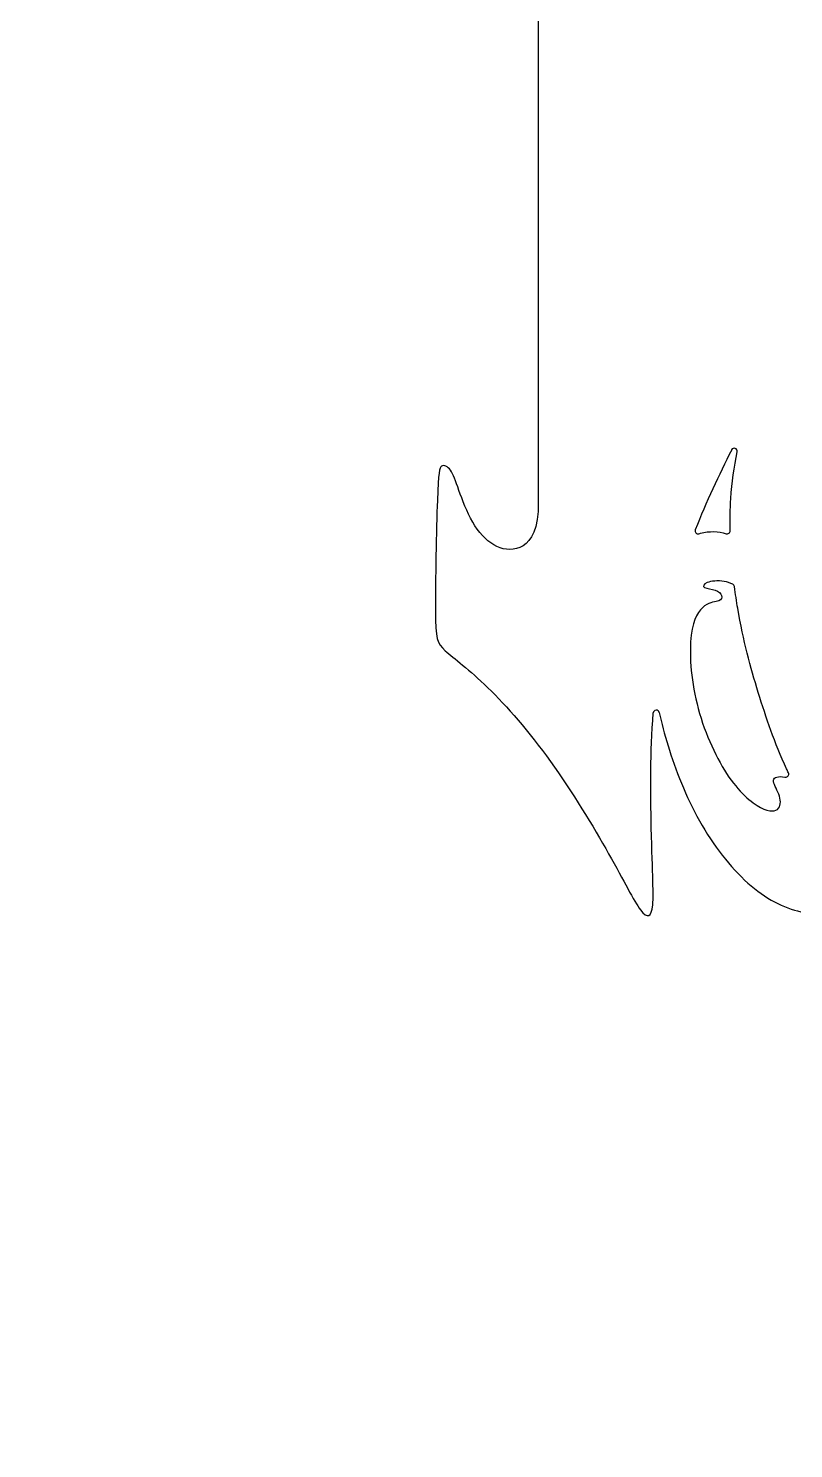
# Model space of a CAD drawing. Header units: millimetres. Extents: x -115 to 95, y -178 to 100.
# Drawn here: x -115.16 to -89.51, y -45.45 to 2.13 of the extents above; entities that cross this region are included whole.
import ezdxf

# ---------------------------------------------------------------- set-up
doc = ezdxf.new("R2010")
doc.units = ezdxf.units.MM
doc.header["$MEASUREMENT"] = 0
doc.layers.add('Layer 03', color=5, linetype='Continuous')

msp = doc.modelspace()

# ---------------------------------------------------------------- linework, layer by layer
at = {"layer": 'Layer 03'}
msp.add_line((-98.073, 3.091), (-98.073, -14.052), dxfattribs=at)
for centre, start, end in [((-91.499, -12.032), 348.1402, 153.0689), ((-92.715, -14.701), 158.3234, 286.5806), ((-91.74, -14.701), 251.4844, 1.1075), ((-91.593, -16.581), 7.4784, 64.8148), ((-94.116, -20.807), 12.6596, 175.7208), ((-89.776, -22.851), 260.0921, 25.1607)]:
    msp.add_arc(centre, 0.1, start, end, dxfattribs=at)
msp.add_open_spline([(-91.588, -11.987), (-92.02, -12.838), (-92.439, -13.735), (-92.808, -14.664)], degree=3, dxfattribs=at)
for points, knots in [([(-91.64, -14.699), (-91.647, -14.339), (-91.63, -13.435), (-91.507, -12.559), (-91.401, -12.053)], [54.257383, 54.257383, 54.257383, 54.257383, 54.831481, 55.687018, 55.687018, 55.687018, 55.687018]), ([(-98.073, -14.052), (-98.141, -14.828), (-98.658, -15.43), (-99.606, -15.28), (-100.305, -14.481), (-100.77, -13.252), (-100.987, -12.585), (-101.353, -12.435), (-101.453, -12.869), (-101.554, -18.199), (-101.423, -18.593), (-99.874, -19.722), (-97.643, -22.268), (-95.518, -25.772), (-94.552, -27.756), (-94.134, -27.6), (-94.291, -25.563), (-94.316, -22.149), (-94.216, -20.799)], [8320.371342, 8320.371342, 8320.371342, 8320.371342, 8323.767291, 8327.163241, 8330.55919, 8333.95514, 8337.351089, 8340.747038, 8344.142988, 8347.538937, 8350.934887, 8354.330836, 8357.726786, 8361.122735, 8364.518684, 8367.914634, 8371.310583, 8373.25427, 8373.25427, 8373.25427, 8373.25427]), ([(-92.687, -14.797), (-92.669, -14.791), (-92.353, -14.703), (-92.032, -14.709), (-91.771, -14.796)], [57.543571, 57.543571, 57.543571, 57.543571, 57.60998, 58.690639, 58.690639, 58.690639, 58.690639]), ([(-91.551, -16.491), (-91.64, -16.448), (-91.943, -16.346), (-92.51, -16.413), (-92.591, -16.625), (-92.085, -16.658), (-91.89, -16.87), (-91.939, -17.082), (-92.493, -17.082), (-93.065, -17.898), (-92.913, -20.495), (-91.781, -23.087), (-90.502, -24.17), (-89.911, -24.071), (-89.96, -23.514), (-90.321, -22.989), (-90.023, -22.911), (-89.798, -22.949), (-89.793, -22.95)], [2.701404, 2.701404, 2.701404, 2.701404, 3.389388, 4.820074, 6.250761, 7.681447, 9.112133, 10.54282, 11.973506, 13.404192, 14.834879, 16.265565, 17.696252, 19.126938, 20.557624, 21.988311, 23.418997, 23.449566, 23.449566, 23.449566, 23.449566]), ([(-89.685, -22.809), (-89.706, -22.765), (-90.136, -21.84), (-90.433, -20.971), (-90.695, -20.119), (-90.957, -19.267), (-91.251, -18.206), (-91.461, -16.819), (-91.494, -16.568)], [-1.97772, -1.97772, -1.97772, -1.97772, -1.877807, 0.146452, 0.146452, 0.146452, 2.170712, 2.601334, 2.601334, 2.601334, 2.601334]), ([(-94.018, -20.785), (-93.937, -21.144), (-93.84, -21.512), (-93.72, -21.901), (-93.471, -22.704), (-92.782, -24.498), (-91.059, -26.713), (-89.238, -27.648), (-87.797, -27.488), (-87.57, -26.927), (-87.552, -26.646)], [8373.538865, 8373.538865, 8373.538865, 8373.538865, 8374.231539, 8374.231539, 8374.231539, 8375.662226, 8377.092912, 8378.523599, 8379.954285, 8380.900991, 8380.900991, 8380.900991, 8380.900991])]:
    msp.add_open_spline(points, degree=3, knots=knots, dxfattribs=at)
msp.add_rational_spline([(-67.415, -44.528), (-97.017, -44.921), (-115.161, -68.313)], [0.994565349222, 0.83172669024, 0.856931861844], degree=2, dxfattribs=at)

doc.saveas('drawing.dxf')
